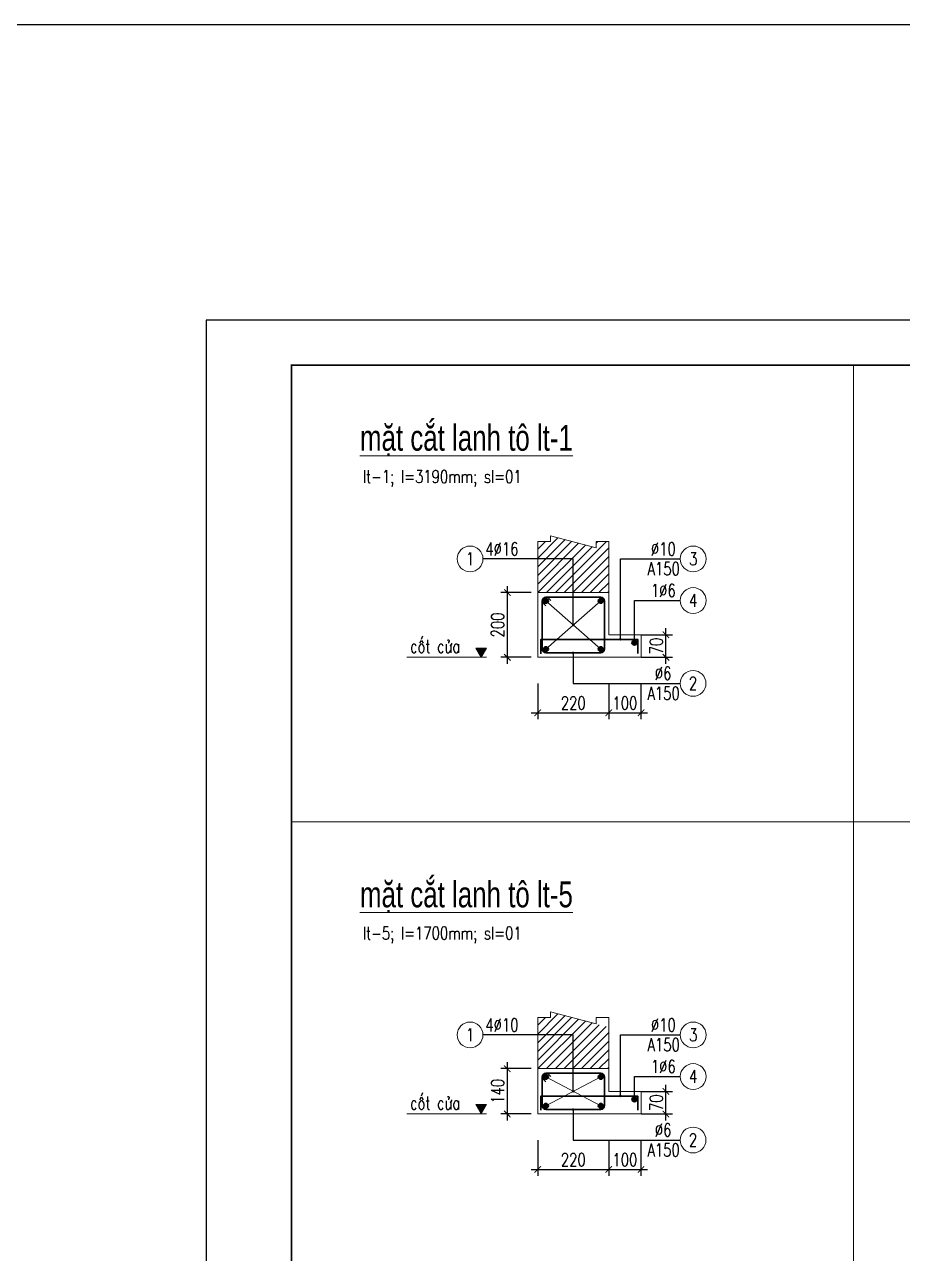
# Model space of a CAD drawing. Extents: x -1855204 to -1466800, y -1308584 to -996495.
# Drawn here: x -1786898 to -1773292, y -1288916 to -1269883 of the extents above; entities that cross this region are included whole.
import ezdxf
from ezdxf.enums import TextEntityAlignment as Align

# ---------------------------------------------------------------- set-up
doc = ezdxf.new("R2010")
doc.units = 0
doc.header["$LTSCALE"] = 150
doc.header["$PDMODE"] = 35
doc.layers.get('Defpoints').update_dxf_attribs({"lineweight": 18})
for name, color, linetype, lineweight in [('05.Text', 253, 'Continuous', 18), ('11.Khung bo', 32, 'Continuous', 50), ('12.Khung', 36, 'Continuous', 25), ('KCVN-THAY', 7, 'Continuous', 25), ('LS-DIM', 251, 'Continuous', 13), ('LS-HATCH', 147, 'Continuous', 9), ('LS-TEXT', 60, 'Continuous', 20), ('LS-THAY', 7, 'Continuous', 20), ('LS-THEP', 3, 'Continuous', 35)]:
    doc.layers.add(name, color=color, linetype=linetype, lineweight=lineweight)
doc.layers.add('DIM', color=1, linetype='Continuous')
doc.styles.add('LS.TEXT', font='vnromadi.shx', dxfattribs={"width": 0.7, "height": 4})
doc.styles.add('romans.shx', font='romans.shx', dxfattribs={"width": 0.75, "bigfont": 'vns.shx'})
doc.styles.add('vnsimpli', font='vnsimli.shx', dxfattribs={"width": 0.75})
doc.dimstyles.new('D20', dxfattribs={"dimscale": 0, "dimtxt": 200, "dimasz": 100, "dimexe": 100, "dimexo": 1, "dimgap": 50, "dimtad": 1, "dimdec": 0, "dimlfac": 0.2, "dimdsep": 46, "dimtxsty": 'vnsimpli', "dimblk1": 'ARCHTICK', "dimblk2": 'ARCHTICK', "dimsah": 1, "dimcen": 0, "dimdle": 100, "dimclrd": 256, "dimclre": 256, "dimclrt": 60, "dimadec": 0, "dimazin": 0, "dimtfac": 0.004, "dimtdec": 0, "dimtmove": 0, "dimatfit": 3, "dimldrblk": 'ARCHTICK', "dimfxl": 1, "dimtolj": 1, "dimarcsym": 0})
doc.dimstyles.new('LS.GHI CHU', dxfattribs={"dimtxt": 200, "dimasz": 120, "dimexe": 120, "dimexo": 120, "dimgap": 80, "dimtad": 1, "dimdec": 0, "dimzin": 0, "dimdsep": 46, "dimtxsty": 'romans.shx', "dimblk": 'ARCHTICK', "dimcen": 0.09, "dimdle": 120, "dimclrd": 256, "dimclre": 8, "dimclrt": 7, "dimadec": 0, "dimazin": 0, "dimtfac": 1, "dimtdec": 0, "dimtofl": 0, "dimtmove": 0, "dimatfit": 3, "dimldrblk": 'ARCHTICK', "dimfxl": 1, "dimtolj": 1, "dimtzin": 0, "dimarcsym": 0})

# ---------------------------------------------------------------- blocks, each defined once
blk = doc.blocks.new('*U4')
at = {"layer": 'KCVN-THAY', "color": 140}
blk.add_lwpolyline([(214871.76, 86966.68), (215381.8, 86966.68), (215381.8, 86579.68), (214871.76, 86579.68)], close=True, dxfattribs=at)
blk = doc.blocks.new('100')
at = {"layer": '11.Khung bo', "const_width": 26.7}
blk.add_lwpolyline([(1860913, -945240), (1860913, -916940), (1896063, -916940), (1896063, -945240)], close=True, dxfattribs=at)
at = {"layer": '12.Khung', "color": 1}
blk.add_lwpolyline([(1901579, -945940), (1901579, -916240), (1859580, -916240), (1859580, -945940)], close=True, dxfattribs=at)
blk = doc.blocks.new('_ArchTick')
at = {"layer": 'DIM', "color": 0, "const_width": 0.15}
blk.add_lwpolyline([(-0.5, -0.5), (0.5, 0.5)], dxfattribs=at)
blk = doc.blocks.new('*D2098')
at = {"layer": 'Defpoints', "color": 0, "transparency": 16777216}
for p in [(-1778944, -1280087), (-1777844, -1280087), (-1777844, -1280542)]:
    blk.add_point(p, dxfattribs=at)
at = {"layer": 'LS-DIM', "lineweight": -2, "transparency": 16777216}
for p, q in [((-1778944, -1280088), (-1778944, -1280642)), ((-1777844, -1280088), (-1777844, -1280642)), ((-1779044, -1280542), (-1777744, -1280542))]:
    blk.add_line(p, q, dxfattribs=at)
at = {"layer": 'LS-DIM', "lineweight": -2, "transparency": 16777216, "xscale": 100, "yscale": 100, "zscale": 100, "rotation": 180}
blk.add_blockref('_ArchTick', (-1778944, -1280542), dxfattribs=at)
at = {"layer": 'LS-DIM', "lineweight": -2, "transparency": 16777216, "xscale": 100, "yscale": 100, "zscale": 100}
blk.add_blockref('_ArchTick', (-1777844, -1280542), dxfattribs=at)
at = {"layer": 'LS-DIM', "color": 60, "transparency": 16777216, "insert": (-1778394, -1280392), "char_height": 200, "attachment_point": 5, "style": 'vnsimpli'}
blk.add_mtext('\\A1;220', dxfattribs=at)
blk = doc.blocks.new('*D2099')
at = {"layer": 'Defpoints', "color": 0, "transparency": 16777216}
for p in [(-1779044, -1278681), (-1779416, -1279683), (-1779044, -1279683)]:
    blk.add_point(p, dxfattribs=at)
at = {"layer": 'LS-DIM', "lineweight": -2, "transparency": 16777216}
for p, q in [((-1779416, -1278581), (-1779416, -1279783)), ((-1779045, -1278681), (-1779516, -1278681)), ((-1779045, -1279683), (-1779516, -1279683))]:
    blk.add_line(p, q, dxfattribs=at)
at = {"layer": 'LS-DIM', "lineweight": -2, "transparency": 16777216, "xscale": 100, "yscale": 100, "zscale": 100}
for p, rotation in [((-1779416, -1278681), 90), ((-1779416, -1279683), 270)]:
    blk.add_blockref('_ArchTick', p, dxfattribs=dict(at, rotation=rotation))
at = {"layer": 'LS-DIM', "color": 60, "transparency": 16777216, "insert": (-1779566, -1279182), "char_height": 200, "attachment_point": 5, "rotation": 90, "style": 'vnsimpli'}
blk.add_mtext('\\A1;200', dxfattribs=at)
blk = doc.blocks.new('cotthep')
at = {"layer": 'LS-THAY'}
blk.add_circle((-250, 0), 250, dxfattribs=at)
at = {"layer": 'LS-TEXT', "style": 'vnsimpli', "width": 0.75}
for tag, p in [('24`25', (446, 69)), ('10', (-250, -123)), ('A200', (440, -316))]:
    blk.add_attdef(tag, text='', height=250, dxfattribs=at).set_placement(p, align=Align.CENTER)
blk = doc.blocks.new('THEP DAM')
at = {"layer": 'LS-THEP'}
for p, q in [((-0.6, 0), (0.6, 0)), ((-0.42, 0.42), (0.42, -0.42)), ((-0.42, -0.42), (0.42, 0.42)), ((0, 0.6), (0, -0.6))]:
    blk.add_line(p, q, dxfattribs=at)
blk.add_circle((0, 0), 0.6, dxfattribs=at)
blk = doc.blocks.new('*D2100')
at = {"layer": 'Defpoints', "color": 0, "transparency": 16777216}
for p in [(-1777344, -1279333), (-1776957, -1279333), (-1777344, -1279683)]:
    blk.add_point(p, dxfattribs=at)
at = {"layer": 'LS-DIM', "lineweight": -2, "transparency": 16777216}
for p, q in [((-1777343, -1279333), (-1776857, -1279333)), ((-1776957, -1279783), (-1776957, -1279233)), ((-1777343, -1279683), (-1776857, -1279683))]:
    blk.add_line(p, q, dxfattribs=at)
at = {"layer": 'LS-DIM', "lineweight": -2, "transparency": 16777216, "xscale": 100, "yscale": 100, "zscale": 100}
for p, rotation in [((-1776957, -1279333), 90), ((-1776957, -1279683), 270)]:
    blk.add_blockref('_ArchTick', p, dxfattribs=dict(at, rotation=rotation))
at = {"layer": 'LS-DIM', "color": 60, "transparency": 16777216, "insert": (-1777107, -1279508), "char_height": 200, "attachment_point": 5, "rotation": 90, "style": 'vnsimpli'}
blk.add_mtext('\\A1;70', dxfattribs=at)
blk = doc.blocks.new('*D2101')
at = {"layer": 'Defpoints', "color": 0, "transparency": 16777216}
for p in [(-1777844, -1280087), (-1777344, -1280087), (-1777344, -1280542)]:
    blk.add_point(p, dxfattribs=at)
at = {"layer": 'LS-DIM', "lineweight": -2, "transparency": 16777216}
for p, q in [((-1777844, -1280088), (-1777844, -1280642)), ((-1777344, -1280088), (-1777344, -1280642)), ((-1777944, -1280542), (-1777244, -1280542))]:
    blk.add_line(p, q, dxfattribs=at)
at = {"layer": 'LS-DIM', "lineweight": -2, "transparency": 16777216, "xscale": 100, "yscale": 100, "zscale": 100, "rotation": 180}
blk.add_blockref('_ArchTick', (-1777844, -1280542), dxfattribs=at)
at = {"layer": 'LS-DIM', "lineweight": -2, "transparency": 16777216, "xscale": 100, "yscale": 100, "zscale": 100}
blk.add_blockref('_ArchTick', (-1777344, -1280542), dxfattribs=at)
at = {"layer": 'LS-DIM', "color": 60, "transparency": 16777216, "insert": (-1777594, -1280392), "char_height": 200, "attachment_point": 5, "style": 'vnsimpli'}
blk.add_mtext('\\A1;100', dxfattribs=at)
blk = doc.blocks.new('*D2108')
at = {"layer": 'Defpoints', "color": 0, "transparency": 16777216}
for p in [(-1778944, -1287159), (-1777844, -1287159), (-1777844, -1287615)]:
    blk.add_point(p, dxfattribs=at)
at = {"layer": 'LS-DIM', "lineweight": -2, "transparency": 16777216}
for p, q in [((-1778944, -1287160), (-1778944, -1287715)), ((-1777844, -1287160), (-1777844, -1287715)), ((-1779044, -1287615), (-1777744, -1287615))]:
    blk.add_line(p, q, dxfattribs=at)
at = {"layer": 'LS-DIM', "lineweight": -2, "transparency": 16777216, "xscale": 100, "yscale": 100, "zscale": 100, "rotation": 180}
blk.add_blockref('_ArchTick', (-1778944, -1287615), dxfattribs=at)
at = {"layer": 'LS-DIM', "lineweight": -2, "transparency": 16777216, "xscale": 100, "yscale": 100, "zscale": 100}
blk.add_blockref('_ArchTick', (-1777844, -1287615), dxfattribs=at)
at = {"layer": 'LS-DIM', "color": 60, "transparency": 16777216, "insert": (-1778394, -1287465), "char_height": 200, "attachment_point": 5, "style": 'vnsimpli'}
blk.add_mtext('\\A1;220', dxfattribs=at)
blk = doc.blocks.new('*D2109')
at = {"layer": 'Defpoints', "color": 0, "transparency": 16777216}
for p in [(-1779044, -1286054), (-1779416, -1286756), (-1779044, -1286756)]:
    blk.add_point(p, dxfattribs=at)
at = {"layer": 'LS-DIM', "lineweight": -2, "transparency": 16777216}
for p, q in [((-1779416, -1285954), (-1779416, -1286856)), ((-1779045, -1286054), (-1779516, -1286054)), ((-1779045, -1286756), (-1779516, -1286756))]:
    blk.add_line(p, q, dxfattribs=at)
at = {"layer": 'LS-DIM', "lineweight": -2, "transparency": 16777216, "xscale": 100, "yscale": 100, "zscale": 100}
for p, rotation in [((-1779416, -1286054), 90), ((-1779416, -1286756), 270)]:
    blk.add_blockref('_ArchTick', p, dxfattribs=dict(at, rotation=rotation))
at = {"layer": 'LS-DIM', "color": 60, "transparency": 16777216, "insert": (-1779566, -1286405), "char_height": 200, "attachment_point": 5, "rotation": 90, "style": 'vnsimpli'}
blk.add_mtext('\\A1;140', dxfattribs=at)
blk = doc.blocks.new('*D2110')
at = {"layer": 'Defpoints', "color": 0, "transparency": 16777216}
for p in [(-1777344, -1286406), (-1776957, -1286406), (-1777344, -1286756)]:
    blk.add_point(p, dxfattribs=at)
at = {"layer": 'LS-DIM', "lineweight": -2, "transparency": 16777216}
for p, q in [((-1776957, -1286856), (-1776957, -1286306)), ((-1777343, -1286406), (-1776857, -1286406)), ((-1777343, -1286756), (-1776857, -1286756))]:
    blk.add_line(p, q, dxfattribs=at)
at = {"layer": 'LS-DIM', "lineweight": -2, "transparency": 16777216, "xscale": 100, "yscale": 100, "zscale": 100}
for p, rotation in [((-1776957, -1286406), 90), ((-1776957, -1286756), 270)]:
    blk.add_blockref('_ArchTick', p, dxfattribs=dict(at, rotation=rotation))
at = {"layer": 'LS-DIM', "color": 60, "transparency": 16777216, "insert": (-1777107, -1286581), "char_height": 200, "attachment_point": 5, "rotation": 90, "style": 'vnsimpli'}
blk.add_mtext('\\A1;70', dxfattribs=at)
blk = doc.blocks.new('*D2111')
at = {"layer": 'Defpoints', "color": 0, "transparency": 16777216}
for p in [(-1777844, -1287159), (-1777344, -1287159), (-1777344, -1287615)]:
    blk.add_point(p, dxfattribs=at)
at = {"layer": 'LS-DIM', "lineweight": -2, "transparency": 16777216}
for p, q in [((-1777844, -1287160), (-1777844, -1287715)), ((-1777344, -1287160), (-1777344, -1287715)), ((-1777944, -1287615), (-1777244, -1287615))]:
    blk.add_line(p, q, dxfattribs=at)
at = {"layer": 'LS-DIM', "lineweight": -2, "transparency": 16777216, "xscale": 100, "yscale": 100, "zscale": 100, "rotation": 180}
blk.add_blockref('_ArchTick', (-1777844, -1287615), dxfattribs=at)
at = {"layer": 'LS-DIM', "lineweight": -2, "transparency": 16777216, "xscale": 100, "yscale": 100, "zscale": 100}
blk.add_blockref('_ArchTick', (-1777344, -1287615), dxfattribs=at)
at = {"layer": 'LS-DIM', "color": 60, "transparency": 16777216, "insert": (-1777594, -1287465), "char_height": 200, "attachment_point": 5, "style": 'vnsimpli'}
blk.add_mtext('\\A1;100', dxfattribs=at)

msp = doc.modelspace()

# ---------------------------------------------------------------- hatches: boundary and pattern name
at = {"layer": 'LS-HATCH', "ltscale": 0.01}
h = msp.add_hatch(dxfattribs=at)
h.set_pattern_fill('ANSI31', color=256, scale=30, style=0)
h.set_pattern_definition([(45, (-485860.965, 2160769.98), (-67.351921, 67.351921), [])])
h.paths.add_polyline_path([(-1778039.3, -1277988.9), (-1778748.8, -1277802.9), (-1778748.8, -1277889.1), (-1778943.9, -1277889.1), (-1778943.9, -1278681.1), (-1777843.9, -1278681.1), (-1777843.9, -1277889.1), (-1778039.3, -1277889.1)])
h = msp.add_hatch(dxfattribs=at)
h.set_pattern_fill('ANSI31', color=256, scale=30, style=0)
h.set_pattern_definition([(45, (-485860.965, 2153397.6), (-67.351921, 67.351921), [])])
h.paths.add_polyline_path([(-1778943.9, -1286053.5), (-1777843.9, -1286053.5), (-1777843.9, -1285412.5), (-1778748.8, -1285175.3), (-1778748.8, -1285261.4), (-1778943.9, -1285261.4)])

# ---------------------------------------------------------------- linework, layer by layer
at = {"layer": 'LS-DIM', "ltscale": 0.01}
for p, q in [((-1777967.4, -1278807.1), (-1778818, -1279557.1)), ((-1778818, -1278807.1), (-1777967.4, -1279557.1)), ((-1777967.4, -1286179.5), (-1778818, -1286629.5)), ((-1778818, -1286179.5), (-1777967.4, -1286629.5))]:
    msp.add_line(p, q, dxfattribs=at)
for points in [[(-1778943.9, -1277889.1), (-1778748.8, -1277889.1), (-1778748.8, -1277802.9), (-1778039.3, -1277988.9), (-1778039.3, -1277889.1), (-1777843.9, -1277889.1)], [(-1777843.9, -1277889.1), (-1777843.9, -1278681.1), (-1778943.9, -1278681.1), (-1778943.9, -1277889.1)], [(-1778943.9, -1285261.4), (-1778748.8, -1285261.4), (-1778748.8, -1285175.3), (-1778039.3, -1285361.3), (-1778039.3, -1285261.4), (-1777843.9, -1285261.4)], [(-1777843.9, -1285261.4), (-1777843.9, -1286053.5), (-1778943.9, -1286053.5), (-1778943.9, -1285261.4)]]:
    msp.add_lwpolyline(points, dxfattribs=at)
at = {"layer": 'LS-THAY'}
for p, q in [((-1774048.3, -1275157.8), (-1774048.3, -1296374.9)), ((-1777343.9, -1279333.1), (-1777843.9, -1279333.1)), ((-1777343.9, -1279683.1), (-1777343.9, -1279333.1)), ((-1779738.9, -1279683.1), (-1780974.1, -1279683.1)), ((-1777843.9, -1279683.1), (-1777343.9, -1279683.1)), ((-1782760.6, -1282230.1), (-1747911.3, -1282230.1)), ((-1777343.9, -1286405.5), (-1777843.9, -1286405.5)), ((-1777343.9, -1286755.5), (-1777343.9, -1286405.5)), ((-1779738.9, -1286755.5), (-1780974.1, -1286755.5)), ((-1777843.9, -1286755.5), (-1777343.9, -1286755.5))]:
    msp.add_line(p, q, dxfattribs=at)
at = {"layer": 'LS-THAY', "color": 140}
for points in [[(-1855203.4, -1231183.1), (-1466800.3, -1231182.6), (-1466800.3, -1269883.3), (-1855203.4, -1269883.3)], [(-1855203.1, -1269883.3), (-1466800.1, -1269882.8), (-1466800.1, -1308583.6), (-1855203.1, -1308583.6)]]:
    msp.add_lwpolyline(points, close=True, dxfattribs=at)
at = {"layer": 'LS-THAY'}
for points in [[(-1777843.9, -1279333.1), (-1777843.9, -1278681.1), (-1778943.9, -1278681.1), (-1778943.9, -1279683.1), (-1777843.9, -1279683.1)], [(-1777843.9, -1286405.5), (-1777843.9, -1286053.5), (-1778943.9, -1286053.5), (-1778943.9, -1286755.5), (-1777843.9, -1286755.5)]]:
    msp.add_lwpolyline(points, dxfattribs=at)
for points in [[(-1779822.1, -1279683.1), (-1779905.2, -1279539.1), (-1779738.9, -1279539.1)], [(-1779822.1, -1286755.5), (-1779905.2, -1286611.5), (-1779738.9, -1286611.5)]]:
    msp.add_lwpolyline(points, close=True, dxfattribs=at)
for points in [[(-1779738.9, -1279539.1), (-1779905.2, -1279539.1), (-1779822.1, -1279683.1)], [(-1779738.9, -1286611.5), (-1779905.2, -1286611.5), (-1779822.1, -1286755.5)]]:
    msp.add_solid(points, dxfattribs=at)
at = {"layer": 'LS-THEP'}
for p, q in [((-1778794.8, -1278751.1), (-1778818, -1278751.1)), ((-1778741.6, -1278804.3), (-1778794.8, -1278751.1)), ((-1778873.9, -1278807.1), (-1778873.9, -1278830.3)), ((-1778873.9, -1278830.3), (-1778820.8, -1278883.4)), ((-1778873.9, -1286179.5), (-1778873.9, -1286202.7)), ((-1778873.9, -1286202.7), (-1778820.8, -1286255.8)), ((-1778794.8, -1286123.5), (-1778818, -1286123.5)), ((-1778741.6, -1286176.7), (-1778794.8, -1286123.5))]:
    msp.add_line(p, q, dxfattribs=at)
for points in [[(-1778818, -1278751.1), (-1777967.4, -1278751.1, -0.4142136), (-1777911.4, -1278807.1), (-1777911.4, -1279557.2, -0.4142136), (-1777967.4, -1279613.1), (-1778818, -1279613.1, -0.4142136), (-1778873.9, -1279557.2), (-1778873.9, -1278807.1, -0.4142136)], [(-1778818, -1286123.5), (-1777967.4, -1286123.5, -0.4142136), (-1777911.4, -1286179.5), (-1777911.4, -1286629.6, -0.4142136), (-1777967.4, -1286685.5), (-1778818, -1286685.5, -0.4142136), (-1778873.9, -1286629.6), (-1778873.9, -1286179.5, -0.4142136)]]:
    msp.add_lwpolyline(points, format="xyb", close=True, dxfattribs=at)
for points in [[(-1778893.9, -1279626.6), (-1778893.9, -1279405.9), (-1777393.4, -1279405.9), (-1777393.4, -1279625.3)], [(-1778893.9, -1286699), (-1778893.9, -1286478.3), (-1777393.4, -1286478.3), (-1777393.4, -1286697.7)]]:
    msp.add_lwpolyline(points, dxfattribs=at)
for centre in [(-1778818, -1278807.1), (-1778818, -1286179.5)]:
    msp.add_arc(centre, 56, 90, 180, dxfattribs=at)

# ---------------------------------------------------------------- block references
at = {"layer": '05.Text', "xscale": 0.991454545641318, "yscale": 0.991454545641318, "zscale": 0.9914545456793755}
msp.add_blockref('100', (-3627771.2, -366053.4), dxfattribs=at)
at = {"layer": 'Defpoints', "xscale": 100, "yscale": 100, "zscale": 100}
msp.add_blockref('*U4', (-23275549.9, -9966551.1), dxfattribs=at)
at = {"layer": 'LS-DIM'}
ref = msp.add_blockref('cotthep', (-1779792.8, -1278159.3), dxfattribs=dict(at, xscale=0.7999999998137355, yscale=0.7999999998137355, zscale=0.7999999998137355))
ref.add_attrib('10', '1', dxfattribs={"layer": 'LS-TEXT', "height": 200, "style": 'vnsimpli', "width": 0.75}).set_placement((-1779992.8, -1278257.9), align=Align.CENTER)
ref.add_attrib('24`25', '4`16', dxfattribs={"layer": 'LS-TEXT', "height": 200, "style": 'vnsimpli', "width": 0.75}).set_placement((-1779499.8, -1278103.9), align=Align.CENTER)
ref = msp.add_blockref('cotthep', (-1776734.7, -1278159.3), dxfattribs=dict(at, xscale=-0.7999999998137355, yscale=0.7999999998137355, zscale=0.8))
ref.add_attrib('10', '3', dxfattribs={"layer": 'LS-TEXT', "height": 200, "style": 'vnsimpli', "width": 0.75}).set_placement((-1776534.7, -1278257.9), align=Align.CENTER)
ref.add_attrib('24`25', '`10', dxfattribs={"layer": 'LS-TEXT', "height": 200, "style": 'vnsimpli', "width": 0.75}).set_placement((-1776998.1, -1278103.9), align=Align.CENTER)
ref.add_attrib('A200', 'A150', dxfattribs={"layer": 'LS-TEXT', "height": 200, "style": 'vnsimpli', "width": 0.75}).set_placement((-1776992, -1278411.8), align=Align.CENTER)
ref = msp.add_blockref('cotthep', (-1776734.7, -1278804.1), dxfattribs=dict(at, xscale=-0.7999999998137355, yscale=0.7999999998137355, zscale=0.8))
ref.add_attrib('10', '4', dxfattribs={"layer": 'LS-TEXT', "height": 200, "style": 'vnsimpli', "width": 0.75}).set_placement((-1776534.7, -1278902.8), align=Align.CENTER)
ref.add_attrib('24`25', '1%%C6', dxfattribs={"layer": 'LS-TEXT', "height": 200, "style": 'vnsimpli', "width": 0.75}).set_placement((-1776998.1, -1278748.7), align=Align.CENTER)
ref = msp.add_blockref('cotthep', (-1776737.1, -1280087.1), dxfattribs=dict(at, xscale=-0.7999999998137355, yscale=0.7999999998137355, zscale=0.8))
ref.add_attrib('10', '2', dxfattribs={"layer": 'LS-TEXT', "height": 200, "style": 'vnsimpli', "width": 0.75}).set_placement((-1776537.1, -1280185.7), align=Align.CENTER)
ref.add_attrib('24`25', '%%C6', dxfattribs={"layer": 'LS-TEXT', "height": 200, "style": 'vnsimpli', "width": 0.75}).set_placement((-1777000.5, -1280031.6), align=Align.CENTER)
ref.add_attrib('A200', 'A150', dxfattribs={"layer": 'LS-TEXT', "height": 200, "style": 'vnsimpli', "width": 0.75}).set_placement((-1776994.4, -1280339.6), align=Align.CENTER)
ref = msp.add_blockref('cotthep', (-1779792.8, -1285531.7), dxfattribs=dict(at, xscale=0.7999999998137355, yscale=0.7999999998137355, zscale=0.7999999998137355))
ref.add_attrib('10', '1', dxfattribs={"layer": 'LS-TEXT', "height": 200, "style": 'vnsimpli', "width": 0.75}).set_placement((-1779992.8, -1285630.3), align=Align.CENTER)
ref.add_attrib('24`25', '4`10', dxfattribs={"layer": 'LS-TEXT', "height": 200, "style": 'vnsimpli', "width": 0.75}).set_placement((-1779499.8, -1285476.3), align=Align.CENTER)
ref = msp.add_blockref('cotthep', (-1776734.7, -1285531.7), dxfattribs=dict(at, xscale=-0.7999999998137355, yscale=0.7999999998137355, zscale=0.8))
ref.add_attrib('10', '3', dxfattribs={"layer": 'LS-TEXT', "height": 200, "style": 'vnsimpli', "width": 0.75}).set_placement((-1776534.7, -1285630.3), align=Align.CENTER)
ref.add_attrib('24`25', '`10', dxfattribs={"layer": 'LS-TEXT', "height": 200, "style": 'vnsimpli', "width": 0.75}).set_placement((-1776998.1, -1285476.3), align=Align.CENTER)
ref.add_attrib('A200', 'A150', dxfattribs={"layer": 'LS-TEXT', "height": 200, "style": 'vnsimpli', "width": 0.75}).set_placement((-1776992, -1285784.2), align=Align.CENTER)
ref = msp.add_blockref('cotthep', (-1776734.7, -1286176.5), dxfattribs=dict(at, xscale=-0.7999999998137355, yscale=0.7999999998137355, zscale=0.8))
ref.add_attrib('10', '4', dxfattribs={"layer": 'LS-TEXT', "height": 200, "style": 'vnsimpli', "width": 0.75}).set_placement((-1776534.7, -1286275.1), align=Align.CENTER)
ref.add_attrib('24`25', '1%%C6', dxfattribs={"layer": 'LS-TEXT', "height": 200, "style": 'vnsimpli', "width": 0.75}).set_placement((-1776998.1, -1286121.1), align=Align.CENTER)
ref = msp.add_blockref('cotthep', (-1776737.1, -1287159.4), dxfattribs=dict(at, xscale=-0.7999999998137355, yscale=0.7999999998137355, zscale=0.8))
ref.add_attrib('10', '2', dxfattribs={"layer": 'LS-TEXT', "height": 200, "style": 'vnsimpli', "width": 0.75}).set_placement((-1776537.1, -1287258.1), align=Align.CENTER)
ref.add_attrib('24`25', '%%C6', dxfattribs={"layer": 'LS-TEXT', "height": 200, "style": 'vnsimpli', "width": 0.75}).set_placement((-1777000.5, -1287104), align=Align.CENTER)
ref.add_attrib('A200', 'A150', dxfattribs={"layer": 'LS-TEXT', "height": 200, "style": 'vnsimpli', "width": 0.75}).set_placement((-1776994.4, -1287412), align=Align.CENTER)
at = {"layer": 'LS-THEP', "xscale": 63.63636363809928, "yscale": 63.63636363809928, "zscale": 63.63636363809928, "rotation": 180}
for p in [(-1778818, -1278807.1), (-1777967.4, -1278807.1), (-1778818, -1279557.1), (-1777967.4, -1279557.1), (-1777445.8, -1279456.8), (-1778818, -1286179.5), (-1777967.4, -1286179.5), (-1777445.8, -1286529.2), (-1778818, -1286629.5), (-1777967.4, -1286629.5)]:
    msp.add_blockref('THEP DAM', p, dxfattribs=at)

# ---------------------------------------------------------------- texts
at = {"layer": 'LS-TEXT', "width": 0.75}
for s, height, style, p in [('%%UmÆt c¾t lanh t« lt-1', 400, 'LS.TEXT', (-1781699.4, -1276482.8)), ('lt-1; l=3190mm; sl=01', 200, 'vnsimpli', (-1781655.9, -1276982.8)), ('cèt cöa', 200, 'vnsimpli', (-1780922.6, -1279614.5)), ('%%UmÆt c¾t lanh t« lt-5', 400, 'LS.TEXT', (-1781699.4, -1283555.2)), ('lt-5; l=1700mm; sl=01', 200, 'vnsimpli', (-1781655.9, -1284055.2)), ('cèt cöa', 200, 'vnsimpli', (-1780922.6, -1286686.9))]:
    msp.add_text(s, height=height, dxfattribs=dict(at, style=style)).set_placement(p)

# ---------------------------------------------------------------- dimensions: what is measured, and where the dimension line sits
at = {"layer": 'LS-DIM'}
for base, p1, p2, picture, middle in [((-1779416, -1279683.1), (-1779043.9, -1278681.1), (-1779043.9, -1279683.1), '*D2099', (-1779566, -1279182.1)), ((-1776957.1, -1279333.1), (-1777343.9, -1279683.1), (-1777343.9, -1279333.1), '*D2100', (-1777107.1, -1279508.1)), ((-1779416, -1286755.5), (-1779043.9, -1286053.5), (-1779043.9, -1286755.5), '*D2109', (-1779566, -1286404.5)), ((-1776957.1, -1286405.5), (-1777343.9, -1286755.5), (-1777343.9, -1286405.5), '*D2110', (-1777107.1, -1286580.5))]:
    dim = msp.add_linear_dim(base=base, p1=p1, p2=p2, angle=90, dimstyle='D20', override={"dimscale": 1}, dxfattribs=at)
    dim.commit()
    dim.dimension.update_dxf_attribs({"geometry": picture, "text_midpoint": middle})
for base, p1, p2, picture, middle in [((-1777843.9, -1280542.3), (-1778943.9, -1280087.1), (-1777843.9, -1280087.1), '*D2098', (-1778393.9, -1280392.3)), ((-1777343.9, -1280542.3), (-1777843.9, -1280087.1), (-1777343.9, -1280087.1), '*D2101', (-1777593.9, -1280392.3)), ((-1777843.9, -1287614.7), (-1778943.9, -1287159.4), (-1777843.9, -1287159.4), '*D2108', (-1778393.9, -1287464.7)), ((-1777343.9, -1287614.7), (-1777843.9, -1287159.4), (-1777343.9, -1287159.4), '*D2111', (-1777593.9, -1287464.7))]:
    dim = msp.add_linear_dim(base=base, p1=p1, p2=p2, dimstyle='D20', override={"dimscale": 1}, dxfattribs=at)
    dim.commit()
    dim.dimension.update_dxf_attribs({"geometry": picture, "text_midpoint": middle})

# ---------------------------------------------------------------- leaders
for points in [[(-1778392.7, -1279182.1), (-1778392.7, -1278159.3), (-1779792.8, -1278159.3)], [(-1777664.2, -1279405.9), (-1777664.2, -1278159.3), (-1776734.7, -1278159.3)], [(-1777445.8, -1279456.8), (-1777445.8, -1278804.1), (-1776734.7, -1278804.1)], [(-1778396.8, -1279613.8), (-1778396.8, -1280087.1), (-1776737.1, -1280087.1)], [(-1778392.7, -1286404.5), (-1778392.7, -1285531.7), (-1779792.8, -1285531.7)], [(-1777664.2, -1286478.3), (-1777664.2, -1285531.7), (-1776734.7, -1285531.7)], [(-1777445.8, -1286529.2), (-1777445.8, -1286176.5), (-1776734.7, -1286176.5)], [(-1778396.8, -1286686.2), (-1778396.8, -1287159.4), (-1776737.1, -1287159.4)]]:
    msp.add_leader(points, dimstyle='LS.GHI CHU', override={"dimscale": 50, "dimasz": 0.5, "dimtad": 0, "dimtxsty": 'vnsimpli', "dimldrblk": 'Origin'}, dxfattribs=at)

doc.saveas('drawing.dxf')
